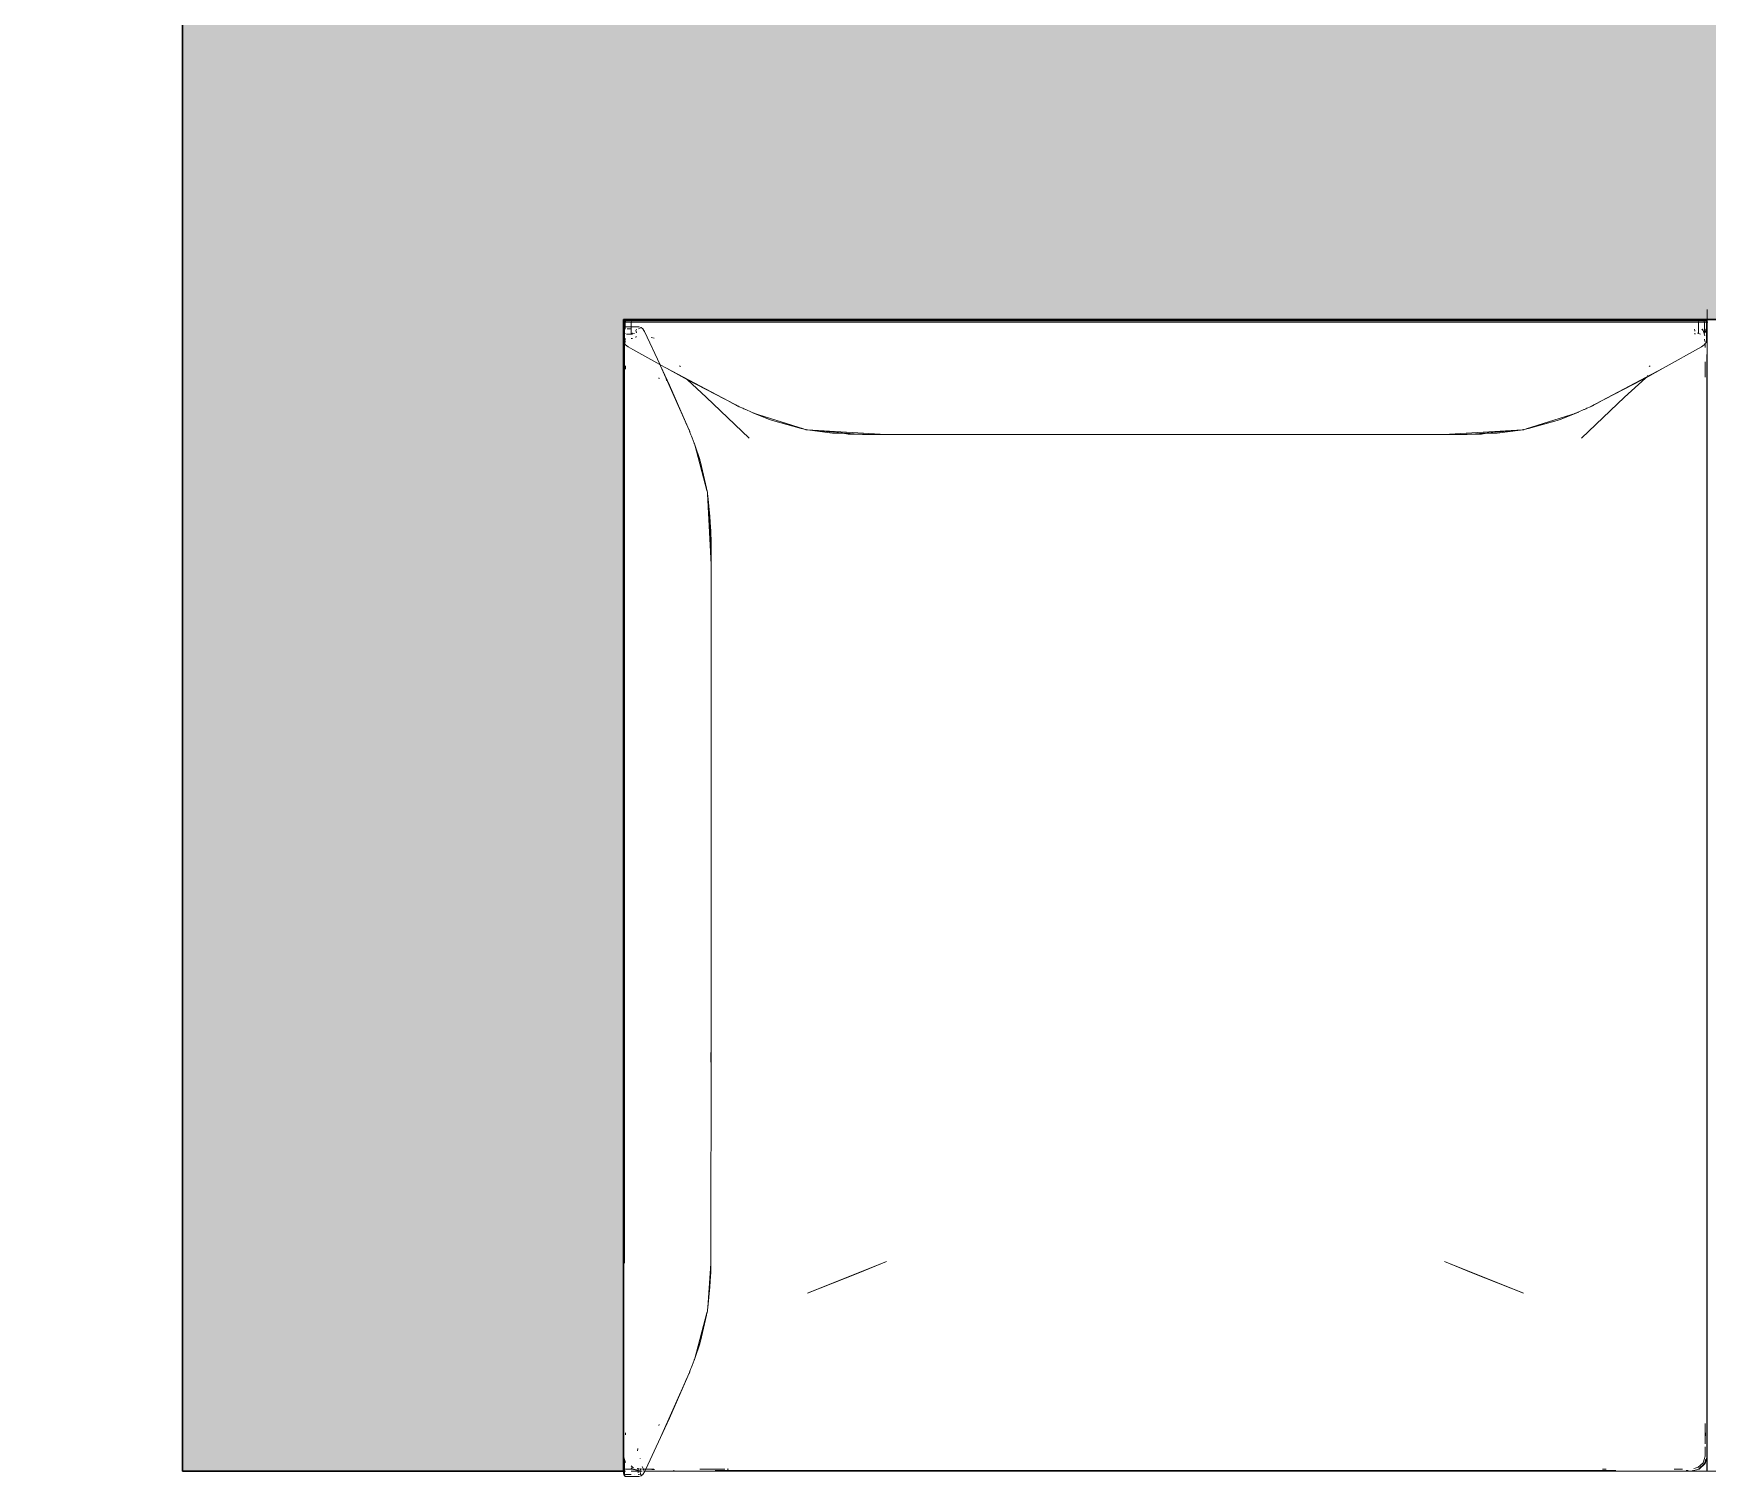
# Model space of a CAD drawing. Header units: metres. Extents: x 44.7 to 67.2, y 8.3 to 25.4.
# Drawn here: x 56.582 to 57.435, y 16.782 to 17.518 of the extents above; entities that cross this region are included whole.
import ezdxf

# ---------------------------------------------------------------- set-up
doc = ezdxf.new("R2010")
doc.units = ezdxf.units.M
doc.layers.add('0A_ HATCH', color=7, linetype='Continuous')
doc.layers.add('0A_MOBILIARIO', color=6, linetype='Continuous', lineweight=5)
doc.layers.add('0A_MUROS', color=7, linetype='Continuous', lineweight=30)

msp = doc.modelspace()

# ---------------------------------------------------------------- hatches: boundary and pattern name
at = {"layer": '0A_ HATCH', "transparency": 33554534}
h = msp.add_hatch(color=256, dxfattribs=at)
h.dxf.hatch_style = 1
h.paths.add_polyline_path([(60.31759, 20.58835), (59.36759, 20.58835), (59.36759, 20.43835), (59.67589, 20.43835), (59.67589, 19.49772), (58.58029, 19.49772), (58.58029, 21.68835), (57.56989, 21.68835), (57.56989, 21.38835), (58.40489, 21.38835), (58.40489, 19.51772), (56.59529, 19.51772), (56.59529, 21.58835), (56.59529, 21.68835), (52.93259, 21.68835), (52.93259, 25.41243), (52.78259, 25.41243), (52.78259, 21.53835), (53.68989, 21.53835), (53.68989, 20.92565), (53.73518, 20.92565), (53.81529, 20.92565), (53.81529, 21.53835), (54.28989, 21.53835), (54.28989, 20.92565), (54.41529, 20.92565), (54.41529, 21.53835), (56.41989, 21.53835), (56.41989, 19.32232), (57.43255, 19.32232), (58.14789, 19.32232), (58.14789, 17.54772), (56.78259, 17.54772), (56.78259, 18.33502), (56.41989, 18.33502), (56.41989, 16.78502), (56.54489, 16.78502), (56.54489, 18.18502), (56.65759, 18.18502), (56.65759, 16.78502), (56.88259, 16.78502), (56.88259, 17.37232), (58.54259, 17.37232), (58.54259, 16.78502), (58.84259, 16.78502), (58.84259, 17.37232), (59.96759, 17.37232), (59.96759, 16.78502), (60.31759, 16.78502), (60.31759, 17.54772), (59.31762, 17.54772), (58.32329, 17.54772), (58.32329, 19.32232), (59.67589, 19.32232), (59.67589, 18.53502), (60.31759, 18.53502)])

# ---------------------------------------------------------------- linework, layer by layer
at = {"layer": '0A_MOBILIARIO'}
for p, q in [((57.43519, 16.78502), (57.43519, 17.37739)), ((56.88259, 17.37168), (56.88231, 17.37105)), ((56.88231, 17.36206), (56.88259, 17.37105)), ((56.88231, 17.37105), (56.88259, 17.37105)), ((56.88231, 17.37105), (56.88231, 17.36206)), ((56.88259, 17.37168), (56.88335, 17.37215)), ((56.88259, 17.37105), (56.88259, 17.37168)), ((56.88367, 17.37168), (56.88259, 17.37168)), ((56.88259, 17.37105), (56.88343, 17.37105)), ((56.88259, 17.37105), (56.88259, 17.36733)), ((56.88261, 17.36671), (56.88259, 17.36733)), ((56.88259, 17.36663), (56.88261, 17.36671)), ((56.88261, 17.36658), (56.88259, 17.36663)), ((56.88261, 17.36658), (56.88259, 17.36621)), ((56.88261, 17.36612), (56.88259, 17.36621)), ((56.88262, 17.37232), (56.88261, 16.89265)), ((56.8827, 17.36733), (56.88261, 17.36671)), ((56.88261, 17.36612), (56.88261, 17.36341)), ((56.8827, 17.36733), (56.88274, 17.3675)), ((56.88274, 17.37232), (56.88274, 16.89221)), ((56.8831, 17.36835), (56.88274, 17.36766)), ((56.88274, 17.36766), (56.8831, 17.36806)), ((56.88274, 17.36766), (56.88274, 17.3675)), ((56.88274, 17.36625), (56.88274, 17.36733)), ((56.88274, 17.36561), (56.88274, 17.36385)), ((56.88274, 17.36385), (56.88298, 17.36466)), ((56.88289, 16.89388), (56.88289, 17.37232)), ((56.8831, 16.89101), (56.8831, 17.37232)), ((56.88343, 17.36853), (56.8831, 17.36835)), ((56.8831, 17.36806), (56.88343, 17.36843)), ((56.8831, 17.36806), (56.8831, 17.36835)), ((56.8831, 17.36787), (56.8831, 17.36806)), ((56.8831, 17.36733), (56.8831, 17.36581)), ((56.8831, 17.3642), (56.88311, 17.36415)), ((56.88311, 17.36415), (56.8831, 17.36411)), ((56.8832, 17.36541), (56.88321, 17.36544)), ((56.88335, 17.37215), (56.8844, 17.37232)), ((56.88335, 17.37215), (57.43384, 17.37215)), ((56.88343, 17.37105), (56.88367, 17.37168)), ((56.88343, 17.37105), (56.88343, 17.36853)), ((56.88343, 17.37105), (56.88649, 17.37105)), ((56.88358, 17.36861), (56.88343, 17.36853)), ((56.88343, 17.36843), (56.88358, 17.36861)), ((56.88343, 17.36853), (56.88343, 17.36843)), ((56.88343, 17.36843), (56.88343, 17.36733)), ((56.88343, 17.36525), (56.88343, 17.36531)), ((56.88358, 17.36861), (56.88649, 17.36861)), ((56.88367, 17.37168), (56.88663, 17.37168)), ((56.88402, 17.36482), (56.88434, 17.36482)), ((56.88715, 17.36482), (56.88439, 17.36482)), ((57.43279, 17.37232), (56.8844, 17.37232)), ((56.8864, 17.36759), (56.88441, 17.36759)), ((56.88736, 17.36532), (56.8864, 17.36493)), ((56.88663, 17.37168), (56.88649, 17.37105)), ((56.88649, 17.36861), (56.88649, 17.37105)), ((56.88649, 17.37105), (57.4307, 17.37105)), ((56.89041, 17.36861), (56.88649, 17.36861)), ((56.88649, 17.36517), (56.88649, 17.36861)), ((56.88663, 17.37168), (57.43056, 17.37168)), ((56.88736, 17.36532), (56.8882, 17.36517)), ((56.88917, 17.36733), (56.88889, 17.36672)), ((56.88889, 17.36672), (56.88909, 17.36547)), ((56.89017, 17.36758), (56.89109, 17.36776)), ((56.89041, 17.36861), (56.89146, 17.36832)), ((56.89146, 17.36832), (56.89243, 17.36749)), ((56.89243, 17.36749), (56.8929, 17.36673)), ((56.8929, 17.36673), (56.89325, 17.36618)), ((56.89325, 17.36618), (56.90118, 17.34928)), ((57.42891, 17.36672), (57.42863, 17.36733)), ((57.42863, 17.36499), (57.42868, 17.36527)), ((57.42863, 17.36499), (57.42921, 17.36509)), ((57.42885, 17.36635), (57.42891, 17.36672)), ((57.43025, 17.36528), (57.43044, 17.36532)), ((57.43044, 17.36532), (57.4307, 17.36522)), ((57.4307, 17.37105), (57.43056, 17.37168)), ((57.43352, 17.37168), (57.43056, 17.37168)), ((57.4307, 17.37105), (57.43376, 17.37105)), ((57.4307, 17.37105), (57.4307, 17.36522)), ((57.4307, 17.36517), (57.4307, 17.36522)), ((57.4307, 17.36522), (57.43176, 17.36478)), ((57.4331, 17.36672), (57.43242, 17.36733)), ((57.43316, 17.36675), (57.43253, 17.36733)), ((57.43279, 17.37232), (57.43384, 17.37215)), ((57.43316, 17.36675), (57.43396, 17.36402)), ((57.43352, 17.37168), (57.43376, 17.37105)), ((57.4346, 17.37168), (57.43352, 17.37168)), ((57.43376, 17.36716), (57.43357, 17.36733)), ((57.43376, 17.37105), (57.43488, 17.37105)), ((57.43376, 17.37105), (57.43376, 17.36716)), ((57.43376, 17.36716), (57.43376, 17.36517)), ((57.43383, 17.3671), (57.43376, 17.36716)), ((57.43383, 17.3671), (57.43407, 17.36723)), ((57.43423, 17.36572), (57.43383, 17.3671)), ((57.43384, 17.37215), (57.4346, 17.37168)), ((57.43407, 17.36723), (57.43396, 17.36733)), ((57.43439, 17.36612), (57.43407, 17.36723)), ((57.4346, 17.37168), (57.43488, 17.37105)), ((57.43488, 17.37105), (57.43548, 17.37105)), ((57.43488, 17.37105), (57.43488, 17.36445)), ((57.43519, 17.36341), (57.43488, 17.36445)), ((57.43488, 17.36445), (57.43488, 17.36206)), ((56.88259, 17.36082), (56.88231, 17.36206)), ((56.88259, 17.36082), (56.88261, 17.36103)), ((56.88262, 17.36068), (56.88259, 17.36082)), ((56.88261, 17.36341), (56.88274, 17.36385)), ((56.88261, 17.36103), (56.88261, 17.36341)), ((56.88274, 17.36051), (56.88262, 17.36068)), ((56.88274, 17.36385), (56.88274, 17.36051)), ((56.88289, 17.3603), (56.88274, 17.36051)), ((56.8831, 17.36411), (56.88289, 17.36341)), ((56.88289, 17.3603), (56.88289, 17.36341)), ((56.8831, 17.36002), (56.88289, 17.3603)), ((56.8831, 17.36411), (56.8831, 17.36002)), ((56.88353, 17.35941), (56.8831, 17.36002)), ((56.88341, 17.36089), (56.88321, 17.36034)), ((56.88343, 17.36238), (56.88324, 17.36117)), ((56.88343, 17.36238), (56.88349, 17.36263)), ((56.88349, 17.3611), (56.88346, 17.36104)), ((56.88358, 17.36111), (56.88349, 17.3611)), ((56.88353, 17.35941), (56.88498, 17.35833)), ((56.88498, 17.35833), (56.88731, 17.35703)), ((56.8864, 17.36262), (56.88705, 17.36262)), ((56.90114, 17.3493), (56.88731, 17.35703)), ((56.88894, 17.36385), (56.88879, 17.3631)), ((56.8967, 17.36312), (56.89809, 17.36275)), ((57.43221, 17.35833), (57.41277, 17.34747)), ((57.43366, 17.35941), (57.43221, 17.35833)), ((57.43414, 17.36009), (57.43366, 17.35941)), ((57.43376, 17.36238), (57.43395, 17.36117)), ((57.43457, 17.36068), (57.43414, 17.36009)), ((57.43414, 17.3581), (57.43414, 17.36009)), ((57.43488, 17.36206), (57.43457, 17.36068)), ((56.88358, 17.34867), (56.88351, 17.34696)), ((56.90118, 17.34928), (56.90114, 17.3493)), ((56.90118, 17.34928), (56.90442, 17.34747)), ((56.90148, 17.34864), (56.90118, 17.34928)), ((56.90148, 17.34864), (56.91539, 17.31739)), ((56.90606, 17.33887), (56.90148, 17.34864)), ((56.93873, 17.32927), (56.90442, 17.34747)), ((56.91514, 17.34148), (56.90442, 17.34747)), ((56.9111, 17.34867), (56.91155, 17.34842)), ((57.41277, 17.34747), (57.37846, 17.32927)), ((57.40363, 17.34236), (57.41277, 17.34747)), ((57.40564, 17.34842), (57.40609, 17.34867)), ((57.43414, 17.34285), (57.43414, 17.35068)), ((57.43491, 17.35451), (57.43491, 16.78502)), ((56.90078, 17.34212), (56.90059, 17.34253)), ((56.90434, 17.34167), (56.90443, 17.34153)), ((56.90446, 17.34139), (56.90443, 17.34153)), ((56.90455, 17.34126), (56.90446, 17.34139)), ((56.90606, 17.33887), (56.91539, 17.31739)), ((56.91514, 17.34148), (56.93873, 17.32927)), ((56.91514, 17.34148), (56.92472, 17.33265)), ((57.40205, 17.34148), (57.37846, 17.32927)), ((57.39308, 17.33265), (57.40363, 17.34236)), ((57.40205, 17.34148), (57.40363, 17.34236)), ((57.40469, 17.34347), (57.40498, 17.34362)), ((57.40498, 17.34362), (57.40483, 17.34357)), ((57.40514, 17.34374), (57.40498, 17.34362)), ((56.92472, 17.33265), (56.94669, 17.31175)), ((56.93448, 17.3316), (56.9398, 17.32873)), ((56.9409, 17.32819), (56.93647, 17.33059)), ((57.39308, 17.33265), (57.37111, 17.31175)), ((57.38072, 17.33059), (57.37629, 17.32819)), ((57.37739, 17.32873), (57.38271, 17.3316)), ((56.9398, 17.32873), (56.93873, 17.32927)), ((56.9398, 17.32873), (56.94015, 17.32854)), ((56.94035, 17.32845), (56.94015, 17.32854)), ((56.9404, 17.32842), (56.94035, 17.32845)), ((56.9409, 17.32819), (56.9404, 17.32842)), ((56.9409, 17.32819), (56.94111, 17.32808)), ((56.94111, 17.32808), (56.94127, 17.32802)), ((56.94127, 17.32802), (56.9416, 17.32786)), ((56.9416, 17.32786), (56.94166, 17.32785)), ((56.94316, 17.32716), (56.94166, 17.32785)), ((56.94316, 17.32716), (56.94338, 17.32706)), ((56.94393, 17.32677), (56.94338, 17.32706)), ((56.94467, 17.32647), (56.94338, 17.32706)), ((56.94467, 17.32647), (56.94393, 17.32677)), ((56.94467, 17.32647), (56.94486, 17.32639)), ((56.9478, 17.32505), (56.94486, 17.32639)), ((56.94785, 17.32503), (56.9478, 17.32505)), ((56.94807, 17.32493), (56.94785, 17.32503)), ((56.94807, 17.32493), (56.94818, 17.32489)), ((56.94818, 17.32489), (56.94968, 17.32442)), ((56.94882, 17.32463), (56.94818, 17.32489)), ((56.97435, 17.3165), (56.94882, 17.32463)), ((56.95704, 17.32132), (56.94882, 17.32463)), ((56.94882, 17.32463), (56.95747, 17.3212)), ((57.36837, 17.32463), (57.34284, 17.3165)), ((57.35971, 17.3212), (57.36837, 17.32463)), ((57.36837, 17.32463), (57.36015, 17.32132)), ((57.36901, 17.32489), (57.36751, 17.32442)), ((57.36901, 17.32489), (57.36837, 17.32463)), ((57.36912, 17.32493), (57.36901, 17.32489)), ((57.36934, 17.32503), (57.36912, 17.32493)), ((57.36939, 17.32505), (57.36934, 17.32503)), ((57.36939, 17.32505), (57.37233, 17.32639)), ((57.37252, 17.32647), (57.37233, 17.32639)), ((57.37381, 17.32706), (57.37252, 17.32647)), ((57.37252, 17.32647), (57.37326, 17.32677)), ((57.37326, 17.32677), (57.37381, 17.32706)), ((57.37403, 17.32716), (57.37381, 17.32706)), ((57.37403, 17.32716), (57.37553, 17.32785)), ((57.37559, 17.32786), (57.37553, 17.32785)), ((57.37592, 17.32802), (57.37559, 17.32786)), ((57.37608, 17.32808), (57.37592, 17.32802)), ((57.37629, 17.32819), (57.37608, 17.32808)), ((57.37629, 17.32819), (57.37679, 17.32842)), ((57.37684, 17.32845), (57.37679, 17.32842)), ((57.37704, 17.32854), (57.37684, 17.32845)), ((57.37704, 17.32854), (57.37739, 17.32873)), ((57.37846, 17.32927), (57.37739, 17.32873)), ((56.91539, 17.31739), (56.91356, 17.32137)), ((56.91434, 17.31957), (56.91615, 17.31555)), ((56.91539, 17.31739), (56.91576, 17.31652)), ((56.91576, 17.31652), (56.91589, 17.31623)), ((56.91589, 17.31623), (56.91596, 17.31607)), ((56.91596, 17.31607), (56.91597, 17.31603)), ((56.91615, 17.31555), (56.91597, 17.31603)), ((56.91615, 17.31555), (56.91624, 17.31536)), ((56.91624, 17.31536), (56.91629, 17.31522)), ((56.91629, 17.31522), (56.91641, 17.31492)), ((56.91641, 17.31492), (56.91642, 17.31486)), ((56.91694, 17.3135), (56.91642, 17.31486)), ((56.91694, 17.3135), (56.91724, 17.31281)), ((56.95747, 17.3212), (56.95704, 17.32132)), ((56.95747, 17.3212), (56.95852, 17.32079)), ((56.95852, 17.32079), (56.97315, 17.31674)), ((56.95852, 17.32079), (56.97435, 17.3165)), ((56.97315, 17.31674), (56.97559, 17.31615)), ((56.97435, 17.3165), (56.9746, 17.31642)), ((56.9746, 17.31642), (56.97559, 17.31615)), ((56.97575, 17.31611), (56.97559, 17.31615)), ((56.97575, 17.31611), (56.97585, 17.31608)), ((56.97585, 17.31608), (56.97591, 17.31607)), ((56.97599, 17.31605), (56.97591, 17.31607)), ((56.97624, 17.31602), (56.97599, 17.31605)), ((56.97639, 17.31598), (56.97624, 17.31602)), ((57.00215, 17.31392), (56.97624, 17.31602)), ((56.97624, 17.31602), (57.01626, 17.31367)), ((56.97624, 17.31602), (57.00088, 17.31388)), ((56.9775, 17.31586), (56.97639, 17.31598)), ((56.98912, 17.31441), (56.9775, 17.31586)), ((56.98912, 17.31441), (56.99529, 17.31411)), ((56.99529, 17.31411), (56.99707, 17.31393)), ((56.99979, 17.31389), (56.99529, 17.31411)), ((57.00127, 17.31382), (56.99707, 17.31393)), ((56.99979, 17.31389), (56.99707, 17.31393)), ((57.00127, 17.31382), (56.99979, 17.31389)), ((57.00202, 17.31386), (57.00088, 17.31388)), ((57.00088, 17.31388), (57.00127, 17.31382)), ((57.00185, 17.31379), (57.00127, 17.31382)), ((57.00261, 17.31379), (57.00185, 17.31379)), ((57.00488, 17.31377), (57.00215, 17.31392)), ((57.00362, 17.3138), (57.00261, 17.31379)), ((57.00362, 17.3138), (57.00396, 17.31378)), ((57.00437, 17.31374), (57.00396, 17.31378)), ((57.00488, 17.31377), (57.00396, 17.31378)), ((57.00545, 17.31374), (57.00437, 17.31374)), ((57.00545, 17.31374), (57.00488, 17.31377)), ((57.01626, 17.31367), (57.00545, 17.31374)), ((57.30093, 17.31367), (57.01626, 17.31367)), ((57.30093, 17.31367), (57.34095, 17.31602)), ((57.31174, 17.31374), (57.30093, 17.31367)), ((57.31231, 17.31377), (57.31174, 17.31374)), ((57.31174, 17.31374), (57.31283, 17.31374)), ((57.31504, 17.31392), (57.31231, 17.31377)), ((57.31231, 17.31377), (57.31323, 17.31378)), ((57.31323, 17.31378), (57.31283, 17.31374)), ((57.31323, 17.31378), (57.31357, 17.3138)), ((57.31357, 17.3138), (57.31458, 17.31379)), ((57.31458, 17.31379), (57.31534, 17.31379)), ((57.34095, 17.31602), (57.31504, 17.31392)), ((57.31534, 17.31379), (57.31556, 17.31381)), ((57.31556, 17.31381), (57.31592, 17.31382)), ((57.32012, 17.31393), (57.31592, 17.31382)), ((57.31592, 17.31382), (57.3174, 17.31389)), ((57.31592, 17.31382), (57.31631, 17.31388)), ((57.31631, 17.31388), (57.31609, 17.31388)), ((57.31631, 17.31388), (57.34095, 17.31602)), ((57.3174, 17.31389), (57.3219, 17.31411)), ((57.32012, 17.31393), (57.3174, 17.31389)), ((57.32012, 17.31393), (57.3219, 17.31411)), ((57.32807, 17.31441), (57.3219, 17.31411)), ((57.32807, 17.31441), (57.33992, 17.31589)), ((57.33992, 17.31589), (57.3408, 17.31598)), ((57.34095, 17.31602), (57.3408, 17.31598)), ((57.34095, 17.31602), (57.3412, 17.31605)), ((57.3412, 17.31605), (57.34128, 17.31607)), ((57.34128, 17.31607), (57.34134, 17.31608)), ((57.34144, 17.31611), (57.34134, 17.31608)), ((57.34144, 17.31611), (57.3416, 17.31615)), ((57.3416, 17.31615), (57.34404, 17.31674)), ((57.3416, 17.31615), (57.34259, 17.31642)), ((57.34284, 17.3165), (57.34259, 17.31642)), ((57.35867, 17.32079), (57.34284, 17.3165)), ((57.35867, 17.32079), (57.34404, 17.31674)), ((57.35867, 17.32079), (57.35971, 17.3212)), ((57.35971, 17.3212), (57.36015, 17.32132)), ((56.91724, 17.31281), (56.91752, 17.31197)), ((56.91856, 17.30928), (56.91752, 17.31197)), ((56.91856, 17.30928), (56.91857, 17.30923)), ((56.91857, 17.30923), (56.91864, 17.30906)), ((56.91864, 17.30906), (56.91866, 17.30897)), ((56.91866, 17.30897), (56.91903, 17.30761)), ((56.91866, 17.30897), (56.91884, 17.30845)), ((56.91884, 17.30845), (56.92507, 17.28515)), ((56.91884, 17.30845), (56.92138, 17.30094)), ((56.92147, 17.30054), (56.91884, 17.30845)), ((56.92147, 17.30054), (56.92138, 17.30094)), ((56.92178, 17.2996), (56.92147, 17.30054)), ((56.92178, 17.2996), (56.92486, 17.28635)), ((56.92178, 17.2996), (56.92507, 17.28515)), ((56.92507, 17.28515), (56.92486, 17.28635)), ((56.92507, 17.28515), (56.92513, 17.28492)), ((56.92531, 17.28414), (56.92513, 17.28492)), ((56.92534, 17.284), (56.92531, 17.28414)), ((56.92534, 17.284), (56.92536, 17.28391)), ((56.92537, 17.28386), (56.92536, 17.28391)), ((56.92538, 17.28378), (56.92537, 17.28386)), ((56.92541, 17.28355), (56.92538, 17.28378)), ((56.92541, 17.28355), (56.92544, 17.28342)), ((56.92544, 17.28342), (56.92553, 17.28242)), ((56.9272, 17.24732), (56.92544, 17.28342)), ((56.92663, 17.27189), (56.92553, 17.28242)), ((56.92553, 17.28242), (56.92702, 17.2599)), ((56.92704, 17.26124), (56.92553, 17.28242)), ((56.92663, 17.27189), (56.92686, 17.26631)), ((56.927, 17.2647), (56.92686, 17.26631)), ((56.92703, 17.26223), (56.92686, 17.26631)), ((56.927, 17.2647), (56.92703, 17.26223)), ((56.92703, 17.26223), (56.92708, 17.2609)), ((56.92702, 17.2599), (56.92709, 17.25877)), ((56.92704, 17.26124), (56.92704, 17.26105)), ((56.92708, 17.2609), (56.92704, 17.26105)), ((56.92709, 17.26056), (56.92708, 17.2609)), ((56.9271, 17.26037), (56.92709, 17.26056)), ((56.92711, 17.25968), (56.92709, 17.25877)), ((56.92714, 17.25809), (56.92709, 17.25877)), ((56.92711, 17.25968), (56.9271, 17.26037)), ((56.92712, 17.25773), (56.92714, 17.25809)), ((56.92712, 17.25773), (56.92714, 17.25721)), ((56.92714, 17.25721), (56.9272, 17.24732)), ((56.9272, 17.26129), (56.9272, 17.00356)), ((56.92712, 16.89244), (56.9272, 17.00356)), ((56.9272, 17.00356), (56.92714, 16.99366)), ((56.92702, 16.89098), (56.92553, 16.86845)), ((56.92553, 16.86845), (56.92704, 16.88963)), ((56.92686, 16.88456), (56.92703, 16.88864)), ((56.92686, 16.88456), (56.927, 16.88617)), ((56.92703, 16.88864), (56.927, 16.88617)), ((56.92709, 16.8921), (56.92702, 16.89098)), ((56.92708, 16.88998), (56.92703, 16.88864)), ((56.92705, 16.89066), (56.92704, 16.88963)), ((56.92704, 16.88963), (56.92708, 16.88998)), ((56.9271, 16.8905), (56.92708, 16.89026)), ((56.92708, 16.88998), (56.92708, 16.89026)), ((56.92709, 16.8921), (56.92714, 16.89278)), ((56.92709, 16.8921), (56.92711, 16.8912)), ((56.92711, 16.8912), (56.9271, 16.8905)), ((56.92714, 16.89366), (56.92712, 16.89315)), ((56.92712, 16.89315), (56.92714, 16.89278)), ((56.9763, 16.8758), (57.01657, 16.89189)), ((57.01657, 16.89189), (57.00215, 16.88592)), ((57.30123, 16.89189), (57.3415, 16.8758)), ((57.30123, 16.89189), (57.31565, 16.88592)), ((56.92663, 16.87898), (56.92553, 16.86845)), ((56.92663, 16.87898), (56.92686, 16.88456)), ((56.9763, 16.8758), (57.00215, 16.88592)), ((57.31565, 16.88592), (57.3415, 16.8758)), ((56.92507, 16.86572), (56.91884, 16.84243)), ((56.92178, 16.85127), (56.92507, 16.86572)), ((56.92178, 16.85127), (56.92486, 16.86452)), ((56.92486, 16.86452), (56.92507, 16.86572)), ((56.92507, 16.86572), (56.92513, 16.86595)), ((56.92513, 16.86595), (56.92531, 16.86673)), ((56.92534, 16.86687), (56.92531, 16.86673)), ((56.92534, 16.86687), (56.92536, 16.86696)), ((56.92536, 16.86696), (56.92537, 16.86702)), ((56.92538, 16.86709), (56.92537, 16.86702)), ((56.92541, 16.86732), (56.92538, 16.86709)), ((56.92544, 16.86746), (56.92541, 16.86732)), ((56.92544, 16.86746), (56.92551, 16.86825)), ((56.92553, 16.86845), (56.92551, 16.86825)), ((56.91884, 16.84243), (56.92147, 16.85033)), ((56.92138, 16.84994), (56.91884, 16.84243)), ((56.92147, 16.85033), (56.92138, 16.84994)), ((56.92147, 16.85033), (56.92178, 16.85127)), ((56.91615, 16.83532), (56.91434, 16.83131)), ((56.91597, 16.83484), (56.91596, 16.8348)), ((56.91615, 16.83532), (56.91597, 16.83484)), ((56.91615, 16.83532), (56.91624, 16.83551)), ((56.91624, 16.83551), (56.91629, 16.83565)), ((56.91629, 16.83565), (56.91641, 16.83595)), ((56.91641, 16.83595), (56.91642, 16.83601)), ((56.91694, 16.83737), (56.91642, 16.83601)), ((56.91724, 16.83806), (56.91694, 16.83737)), ((56.91724, 16.83806), (56.91752, 16.8389)), ((56.91856, 16.84159), (56.91752, 16.8389)), ((56.91857, 16.84164), (56.91856, 16.84159)), ((56.91864, 16.84181), (56.91857, 16.84164)), ((56.91864, 16.84181), (56.91866, 16.8419)), ((56.91866, 16.8419), (56.91903, 16.84327)), ((56.91884, 16.84243), (56.91866, 16.8419)), ((56.91539, 16.83349), (56.90148, 16.80223)), ((56.90606, 16.812), (56.91539, 16.83349)), ((56.91356, 16.8295), (56.91539, 16.83349)), ((56.91576, 16.83435), (56.91539, 16.83349)), ((56.91589, 16.83464), (56.91576, 16.83435)), ((56.91596, 16.8348), (56.91589, 16.83464)), ((56.90606, 16.812), (56.90148, 16.80223)), ((57.43414, 16.80133), (57.43414, 16.80931)), ((56.88358, 16.8036), (56.88355, 16.8045)), ((56.90148, 16.80223), (56.89385, 16.78597)), ((56.90059, 16.80834), (56.90078, 16.80875)), ((57.43406, 16.79893), (57.43414, 16.80133)), ((57.43414, 16.80133), (57.43425, 16.8045)), ((56.88261, 16.79265), (56.88274, 16.79221)), ((56.88261, 16.787), (56.88261, 16.79265)), ((56.88274, 16.79221), (56.8831, 16.79101)), ((56.88274, 16.78502), (56.88274, 16.79221)), ((56.8896, 16.7953), (56.88989, 16.79656)), ((57.43414, 16.79265), (57.43316, 16.78931)), ((57.43519, 16.79265), (57.43407, 16.78884)), ((57.43414, 16.79265), (57.43414, 16.79733)), ((56.88261, 16.787), (56.88259, 16.78502)), ((56.88259, 16.78502), (56.88274, 16.78502)), ((56.88259, 16.78502), (56.88261, 16.78492)), ((56.88261, 16.78492), (56.88261, 16.78416)), ((56.88274, 16.78321), (56.88261, 16.78416)), ((56.88274, 16.78502), (56.8831, 16.78502)), ((56.88274, 16.78321), (56.88274, 16.78502)), ((56.8831, 16.79101), (56.88358, 16.78936)), ((56.8831, 16.78618), (56.8831, 16.79101)), ((56.8831, 16.78618), (56.88358, 16.78606)), ((56.8831, 16.78502), (56.8831, 16.78618)), ((56.8831, 16.7835), (56.8831, 16.78502)), ((56.8831, 16.78502), (56.88358, 16.78502)), ((56.8864, 16.78606), (56.88358, 16.78606)), ((56.8864, 16.78771), (56.88732, 16.78687)), ((56.8864, 16.78675), (56.88694, 16.78626)), ((56.8864, 16.7864), (56.8868, 16.78604)), ((56.8864, 16.78606), (56.8868, 16.78604)), ((56.8864, 16.78502), (56.88999, 16.78502)), ((56.8868, 16.78604), (56.88694, 16.78626)), ((56.8868, 16.78604), (56.88779, 16.78606)), ((56.88999, 16.78526), (56.8868, 16.78604)), ((56.88694, 16.78626), (56.88779, 16.78606)), ((56.88758, 16.78681), (56.88732, 16.78687)), ((56.88779, 16.78606), (56.8899, 16.78554)), ((56.88779, 16.78606), (56.88805, 16.78606)), ((56.88999, 16.78622), (56.88942, 16.78636)), ((56.88995, 16.78553), (56.88999, 16.78552)), ((56.88999, 16.78622), (56.88999, 16.78657)), ((56.89098, 16.78597), (56.88999, 16.78622)), ((56.88999, 16.78552), (56.88999, 16.78622)), ((56.88999, 16.78552), (56.89003, 16.78551)), ((56.88999, 16.78526), (56.88999, 16.78552)), ((56.89098, 16.78502), (56.88999, 16.78526)), ((56.88999, 16.78502), (56.88999, 16.78526)), ((56.88999, 16.78416), (56.88999, 16.78502)), ((56.88999, 16.78502), (56.89098, 16.78502)), ((56.89098, 16.78597), (56.89122, 16.78597)), ((56.89103, 16.78502), (56.89098, 16.78502)), ((56.89102, 16.7913), (56.89101, 16.79148)), ((56.89124, 16.78597), (56.89102, 16.78515)), ((56.89102, 16.78515), (56.89122, 16.78597)), ((56.89102, 16.78515), (56.89103, 16.78502)), ((56.89103, 16.78502), (56.89114, 16.78334)), ((56.89203, 16.78502), (56.89103, 16.78502)), ((56.89122, 16.78597), (56.89129, 16.78628)), ((56.89122, 16.78597), (56.89124, 16.78597)), ((56.89132, 16.78626), (56.89124, 16.78597)), ((56.89124, 16.78597), (56.8917, 16.78597)), ((56.89211, 16.78732), (56.89267, 16.78597)), ((56.89224, 16.78597), (56.89267, 16.78597)), ((56.89325, 16.78469), (56.89243, 16.78338)), ((56.89267, 16.78597), (56.89278, 16.78572)), ((56.89267, 16.78597), (56.89364, 16.78597)), ((56.89278, 16.78572), (56.8931, 16.78502)), ((56.89287, 16.78502), (56.8931, 16.78502)), ((56.8931, 16.78502), (56.89335, 16.78502)), ((56.8931, 16.78502), (56.89325, 16.78469)), ((56.8934, 16.78502), (56.89325, 16.78469)), ((56.89385, 16.78597), (56.8934, 16.78502)), ((56.8934, 16.78502), (57.42682, 16.78502)), ((56.89385, 16.78597), (56.898, 16.78597)), ((56.89701, 16.78588), (56.89839, 16.78585)), ((56.90838, 16.78528), (56.90811, 16.78528)), ((56.92144, 16.78597), (56.93422, 16.78597)), ((57.3885, 16.78528), (56.9293, 16.78528)), ((56.93538, 16.78597), (56.93601, 16.78597)), ((57.38179, 16.78597), (57.38358, 16.78597)), ((57.41825, 16.78597), (57.42259, 16.78597)), ((57.42548, 16.78528), (57.42453, 16.78528)), ((57.42682, 16.78502), (57.431, 16.78604)), ((57.42682, 16.78502), (57.44416, 16.78502)), ((57.42785, 16.78553), (57.4279, 16.78554)), ((57.43022, 16.78681), (57.42838, 16.78636)), ((57.43048, 16.78687), (57.43316, 16.78931)), ((57.43086, 16.78626), (57.43383, 16.78897)), ((57.431, 16.78604), (57.43407, 16.78884)), ((57.43383, 16.78897), (57.43446, 16.79113)), ((57.43407, 16.78884), (57.43383, 16.78897)), ((56.88274, 16.78321), (56.8831, 16.78252)), ((56.8831, 16.78281), (56.88274, 16.78321)), ((56.88358, 16.78328), (56.8831, 16.7835)), ((56.8831, 16.7835), (56.8831, 16.78281)), ((56.88358, 16.78227), (56.8831, 16.78281)), ((56.8831, 16.78281), (56.8831, 16.78252)), ((56.8831, 16.78252), (56.88358, 16.78227)), ((56.88358, 16.78328), (56.8864, 16.78328)), ((56.88358, 16.78227), (56.89041, 16.78227)), ((56.88799, 16.78328), (56.88794, 16.78328)), ((56.89017, 16.78329), (56.88997, 16.78334)), ((56.89017, 16.78329), (56.89109, 16.78312)), ((56.89146, 16.78255), (56.89041, 16.78227)), ((56.89114, 16.78334), (56.89119, 16.78332)), ((56.8913, 16.78327), (56.89172, 16.78309)), ((56.89243, 16.78338), (56.89146, 16.78255))]:
    msp.add_line(p, q, dxfattribs=at)
at = {"layer": '0A_MUROS'}
for p, q in [((56.65759, 16.78502), (56.65759, 18.18502)), ((58.54259, 17.37232), (56.88259, 17.37232)), ((56.88259, 17.37232), (56.88259, 16.78502)), ((56.88259, 16.78502), (56.65759, 16.78502))]:
    msp.add_line(p, q, dxfattribs=at)

doc.saveas('drawing.dxf')
